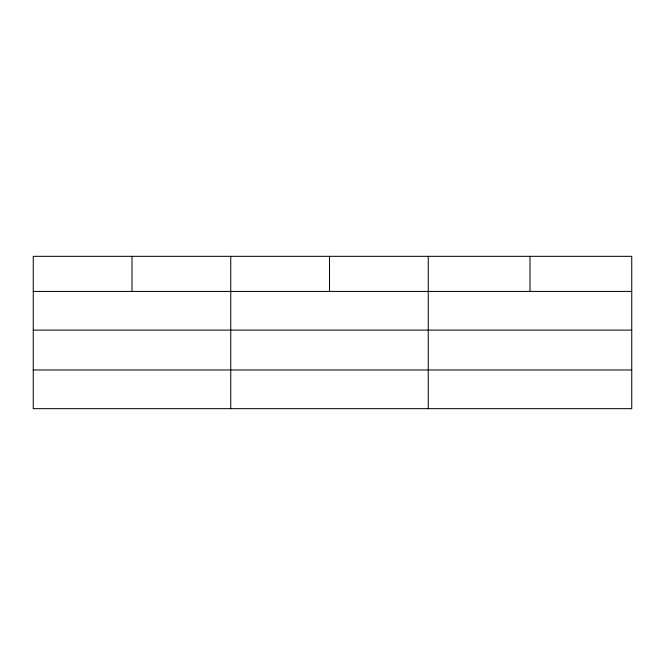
<?xml version="1.0" encoding="UTF-8"?>
<svg xmlns="http://www.w3.org/2000/svg" width="665" height="665" viewBox="0 0 665 665"><rect width="100%" height="100%" fill="white"/><g stroke="black" fill="none" stroke-linecap="round" stroke-linejoin="round"><path stroke-width="1" d="M631.75 330.114L631.75 256.333L33.25 256.333L33.25 408.667L631.75 408.667L631.75 330.114L33.25 330.114M33.25 291.428L631.75 291.428M33.25 369.973L631.75 369.973M530.005 256.333L530.005 291.428M428.26 256.333L428.26 408.667M329.507 256.333L329.507 291.428M230.755 256.333L230.755 408.667M132.003 256.333L132.003 291.428"/></g></svg>
